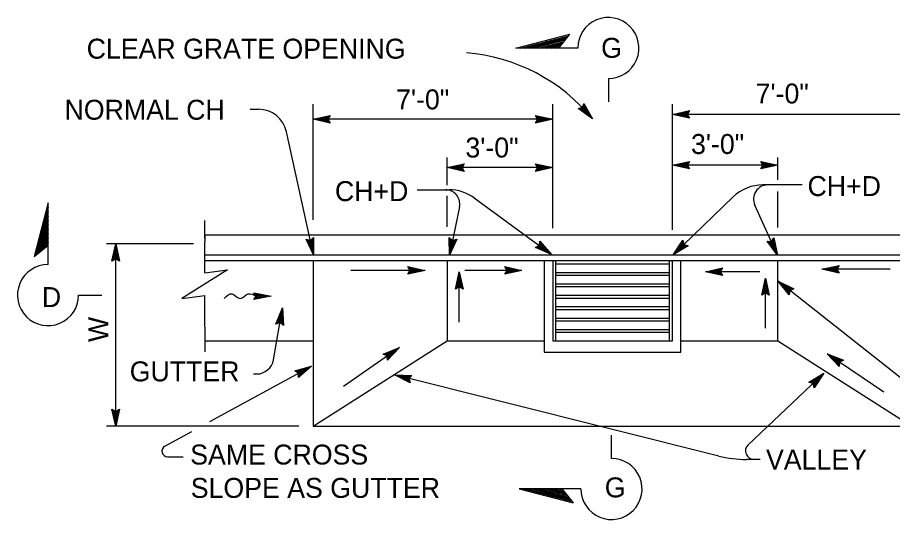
# Model space of a CAD drawing. Extents: x -894 to 866, y -472 to 714.
# Drawn here: x -412 to -105.1, y -295.4 to -119.3 of the extents above; entities that cross this region are included whole.
import ezdxf

# ---------------------------------------------------------------- set-up
doc = ezdxf.new("R2010")
doc.units = 0
for name, color, linetype in [('df_DETAIL-anno', 7, 'Continuous'), ('df_FLOW-LINE', 7, 'Continuous'), ('mc_CURB-GUTTER', 7, 'Continuous'), ('pp_PRESENTATION', 7, 'Continuous'), ('str_Concrete-A', 7, 'Continuous'), ('str_Misc-Steel-A', 7, 'Continuous')]:
    doc.layers.add(name, color=color, linetype=linetype)

msp = doc.modelspace()

# ---------------------------------------------------------------- linework, layer by layer
at = {"layer": 'df_DETAIL-anno'}
for p, q in [((-308.29, -190.26), (-308.29, -149.66)), ((-224.29, -193.15), (-224.29, -149.66)), ((-213.81, -150.89), (-213.34, -149.4)), ((-213.58, -150.21), (-212.2, -152.71)), ((-213.46, -149.8), (-211.29, -153.75)), ((-213.34, -149.4), (-213.34, -149.4)), ((-213.34, -149.4), (-210.37, -154.79)), ((-182.29, -193.76), (-182.29, -149.66)), ((-330.4, -151.49), (-327.42, -151.49)), ((-215.34, -151.17), (-213.81, -150.89)), ((-210.37, -154.79), (-215.34, -151.17)), ((-215.34, -151.17), (-215.34, -151.17)), ((-211.3, -153.74), (-214.92, -151.11)), ((-212.2, -152.71), (-214.54, -151.01)), ((-213.11, -151.68), (-214.11, -150.95)), ((-213.72, -150.57), (-213.11, -151.68)), ((-182.29, -153.27), (-176.29, -151.94)), ((-176.29, -154.61), (-182.29, -153.27)), ((-182.29, -153.27), (-182.29, -153.27)), ((-112.86, -153.27), (-182.29, -153.27)), ((-176.51, -154.25), (-180.91, -153.27)), ((-180.9, -153.27), (-176.52, -152.3)), ((-179.53, -153.27), (-176.7, -152.65)), ((-176.74, -153.89), (-179.53, -153.27)), ((-178.14, -153.27), (-176.94, -153.01)), ((-176.92, -153.55), (-178.14, -153.27)), ((-176.29, -151.94), (-177.09, -153.27)), ((-177.09, -153.27), (-176.29, -154.61)), ((-176.29, -151.94), (-176.29, -151.94)), ((-98.29, -153.27), (-112.86, -153.27)), ((-308.29, -155.01), (-302.29, -153.68)), ((-302.29, -156.35), (-308.29, -155.01)), ((-308.29, -155.01), (-308.29, -155.01)), ((-242.9, -155.01), (-308.29, -155.01)), ((-302.5, -155.99), (-306.91, -155.01)), ((-306.9, -155.01), (-302.52, -154.04)), ((-305.53, -155.01), (-302.7, -154.39)), ((-302.74, -155.63), (-305.53, -155.01)), ((-304.14, -155.01), (-302.94, -154.75)), ((-302.91, -155.29), (-304.14, -155.01)), ((-302.29, -153.68), (-303.09, -155.01)), ((-303.09, -155.01), (-302.29, -156.35)), ((-302.29, -153.68), (-302.29, -153.68)), ((-302.29, -156.35), (-302.29, -156.35)), ((-224.29, -155.01), (-242.9, -155.01)), ((-229.49, -155.01), (-230.29, -153.67)), ((-230.29, -153.67), (-230.29, -153.67)), ((-230.29, -153.67), (-224.29, -155.01)), ((-224.29, -155.01), (-230.29, -156.34)), ((-230.29, -156.34), (-229.49, -155.01)), ((-230.29, -156.34), (-230.29, -156.34)), ((-230.07, -154.03), (-225.67, -155.01)), ((-225.68, -155.01), (-230.05, -155.98)), ((-227.05, -155.01), (-229.88, -155.63)), ((-229.84, -154.39), (-227.05, -155.01)), ((-229.66, -154.73), (-228.43, -155.01)), ((-228.43, -155.01), (-229.64, -155.27)), ((-224.29, -155.01), (-224.29, -155.01)), ((-210.37, -154.79), (-210.37, -154.79)), ((-176.29, -154.61), (-176.29, -154.61)), ((-308.16, -202.6), (-317.65, -159.35)), ((-261.29, -178.07), (-261.29, -168.37)), ((-145.29, -176.19), (-145.29, -168.37)), ((-261.29, -171.97), (-255.29, -170.64)), ((-259.9, -171.97), (-255.52, -171)), ((-258.53, -171.97), (-255.7, -171.35)), ((-257.14, -171.98), (-255.94, -171.71)), ((-255.29, -170.64), (-256.09, -171.97)), ((-255.29, -170.64), (-255.29, -170.64)), ((-229.49, -171.97), (-230.29, -170.63)), ((-230.29, -170.63), (-230.29, -170.63)), ((-230.29, -170.63), (-224.29, -171.97)), ((-230.07, -170.99), (-225.67, -171.97)), ((-229.84, -171.35), (-227.05, -171.97)), ((-229.66, -171.69), (-228.43, -171.97)), ((-182.29, -171.1), (-176.29, -169.77)), ((-145.29, -171.1), (-182.29, -171.1)), ((-176.29, -172.44), (-182.29, -171.1)), ((-182.29, -171.1), (-182.29, -171.1)), ((-176.51, -172.09), (-180.91, -171.1)), ((-180.9, -171.1), (-176.52, -170.13)), ((-179.53, -171.1), (-176.7, -170.48)), ((-176.74, -171.73), (-179.53, -171.1)), ((-178.14, -171.11), (-176.94, -170.84)), ((-176.92, -171.38), (-178.14, -171.11)), ((-176.29, -169.77), (-177.09, -171.1)), ((-177.09, -171.1), (-176.29, -172.44)), ((-176.29, -169.77), (-176.29, -169.77)), ((-150.49, -171.1), (-151.29, -169.76)), ((-151.29, -169.76), (-151.29, -169.76)), ((-151.29, -169.76), (-145.29, -171.1)), ((-145.29, -171.1), (-151.29, -172.43)), ((-151.29, -172.43), (-150.49, -171.1)), ((-151.07, -170.12), (-146.67, -171.1)), ((-146.68, -171.11), (-151.05, -172.07)), ((-148.05, -171.1), (-150.88, -171.73)), ((-150.84, -170.48), (-148.05, -171.1)), ((-150.66, -170.82), (-149.43, -171.1)), ((-149.43, -171.1), (-150.64, -171.37)), ((-145.29, -171.1), (-145.29, -171.1)), ((-255.29, -173.31), (-261.29, -171.97)), ((-261.29, -171.97), (-261.29, -171.97)), ((-230.39, -171.97), (-261.29, -171.97)), ((-255.51, -172.96), (-259.91, -171.97)), ((-255.74, -172.6), (-258.53, -171.97)), ((-255.92, -172.25), (-257.14, -171.98)), ((-256.09, -171.97), (-255.29, -173.31)), ((-255.29, -173.31), (-255.29, -173.31)), ((-224.29, -171.97), (-230.72, -171.97)), ((-224.29, -171.97), (-230.29, -173.3)), ((-230.29, -173.3), (-229.49, -171.97)), ((-230.29, -173.3), (-230.29, -173.3)), ((-225.68, -171.98), (-230.05, -172.94)), ((-227.05, -171.97), (-229.88, -172.6)), ((-228.43, -171.97), (-229.64, -172.24)), ((-224.29, -171.97), (-224.29, -171.97)), ((-176.29, -172.44), (-176.29, -172.44)), ((-151.29, -172.43), (-151.29, -172.43)), ((-271.78, -179.72), (-260.64, -179.72)), ((-136.83, -178.02), (-150.57, -178.02)), ((-145.29, -192.94), (-145.29, -180.28)), ((-261.29, -192.73), (-261.29, -181.85)), ((-251.79, -182.61), (-224.71, -202.41)), ((-160.99, -182.22), (-182.06, -202.55)), ((-256.97, -185.72), (-260.44, -202.67)), ((-145.4, -202.62), (-153.4, -185.09)), ((-350.31, -198.73), (-380.76, -198.73)), ((-378.88, -204.73), (-377.54, -198.73)), ((-377.54, -198.73), (-377.54, -198.73)), ((-377.54, -198.73), (-376.21, -204.73)), ((-377.54, -262.73), (-377.54, -198.73)), ((-308.16, -202.6), (-310.75, -197.03)), ((-310.75, -197.03), (-310.75, -197.03)), ((-310.75, -197.03), (-309.28, -197.53)), ((-308.47, -201.25), (-310.35, -197.18)), ((-308.75, -199.91), (-309.97, -197.28)), ((-309.05, -198.56), (-309.57, -197.43)), ((-309.28, -197.53), (-308.14, -196.46)), ((-309.04, -197.3), (-309.05, -198.56)), ((-308.74, -197.05), (-308.75, -199.91)), ((-308.44, -196.74), (-308.46, -201.26)), ((-308.14, -196.46), (-308.16, -202.6)), ((-308.14, -196.46), (-308.14, -196.46)), ((-260.44, -202.67), (-260.54, -196.53)), ((-260.54, -196.53), (-260.54, -196.53)), ((-260.54, -196.53), (-259.4, -197.58)), ((-257.93, -197.06), (-260.44, -202.67)), ((-260.17, -201.31), (-260.24, -196.83)), ((-258.32, -197.2), (-260.16, -201.32)), ((-259.88, -199.96), (-259.93, -197.07)), ((-258.72, -197.36), (-259.88, -199.96)), ((-259.61, -198.61), (-259.63, -197.37)), ((-259.09, -197.46), (-259.61, -198.61)), ((-259.4, -197.58), (-257.93, -197.06)), ((-257.93, -197.06), (-257.93, -197.06)), ((-230.34, -199.94), (-228.91, -199.34)), ((-228.91, -199.34), (-228.76, -197.79)), ((-228.89, -199.01), (-228.06, -199.96)), ((-228.82, -198.63), (-226.94, -200.78)), ((-228.8, -198.2), (-225.83, -201.59)), ((-228.76, -197.79), (-228.76, -197.79)), ((-228.76, -197.79), (-224.71, -202.41)), ((-182.06, -202.55), (-178.67, -197.43)), ((-176.81, -199.35), (-182.06, -202.55)), ((-177.22, -199.24), (-181.07, -201.59)), ((-181.06, -201.58), (-178.59, -197.85)), ((-180.07, -200.63), (-178.47, -198.22)), ((-177.63, -199.15), (-180.07, -200.63)), ((-179.08, -199.68), (-178.39, -198.64)), ((-178, -199.02), (-179.08, -199.68)), ((-178.67, -197.43), (-178.67, -197.43)), ((-178.67, -197.43), (-178.32, -198.94)), ((-178.32, -198.94), (-176.81, -199.35)), ((-176.81, -199.35), (-176.81, -199.35)), ((-145.4, -202.62), (-149.1, -197.72)), ((-149.1, -197.72), (-149.1, -197.72)), ((-149.1, -197.72), (-147.56, -197.89)), ((-145.98, -201.36), (-148.68, -197.78)), ((-146.55, -200.11), (-148.29, -197.8)), ((-147.12, -198.85), (-147.87, -197.86)), ((-147.56, -197.89), (-146.68, -196.61)), ((-147.38, -197.62), (-147.12, -198.85)), ((-147.14, -197.31), (-146.55, -200.11)), ((-146.91, -196.95), (-145.98, -201.37)), ((-146.68, -196.61), (-146.68, -196.61)), ((-146.68, -196.61), (-145.4, -202.62)), ((-378.53, -204.52), (-377.54, -200.11)), ((-378.17, -204.28), (-377.54, -201.5)), ((-377.54, -200.12), (-376.57, -204.5)), ((-377.54, -201.5), (-376.92, -204.32)), ((-224.71, -202.41), (-230.34, -199.94)), ((-230.34, -199.94), (-230.34, -199.94)), ((-225.84, -201.59), (-229.94, -199.79)), ((-226.94, -200.78), (-229.59, -199.62)), ((-228.06, -199.96), (-229.19, -199.46)), ((-224.71, -202.41), (-224.71, -202.41)), ((-377.54, -203.93), (-378.88, -204.73)), ((-378.88, -204.73), (-378.88, -204.73)), ((-377.82, -204.11), (-377.54, -202.88)), ((-377.54, -202.88), (-377.28, -204.09)), ((-376.21, -204.73), (-377.54, -203.93)), ((-376.21, -204.73), (-376.21, -204.73)), ((-308.16, -202.6), (-308.16, -202.6)), ((-260.44, -202.67), (-260.44, -202.67)), ((-182.06, -202.55), (-182.06, -202.55)), ((-145.4, -202.62), (-145.4, -202.62)), ((-141.33, -216.59), (-145.2, -211.81)), ((-145.2, -211.81), (-145.2, -211.81)), ((-145.2, -211.81), (-139.67, -214.49)), ((-84.15, -260.17), (-145.2, -211.81)), ((-141.28, -216.17), (-144.12, -212.67)), ((-144.11, -212.67), (-140.08, -214.63)), ((-141.24, -215.75), (-143.04, -213.53)), ((-143.04, -213.53), (-140.43, -214.79)), ((-141.16, -215.37), (-141.95, -214.39)), ((-141.95, -214.39), (-140.84, -214.93)), ((-139.67, -214.49), (-141.12, -215.04)), ((-139.67, -214.49), (-139.67, -214.49)), ((-141.12, -215.04), (-141.33, -216.59)), ((-141.33, -216.59), (-141.33, -216.59)), ((-322.21, -239.4), (-319.01, -221.17)), ((-321.37, -226.84), (-319.01, -221.17)), ((-320.98, -226.69), (-319.25, -222.52)), ((-320.58, -226.52), (-319.49, -223.89)), ((-319.49, -223.89), (-319.36, -226.78)), ((-319.24, -222.54), (-319.05, -227.01)), ((-319.01, -221.17), (-319.01, -221.17)), ((-319.01, -221.17), (-318.74, -227.31)), ((-319.91, -226.29), (-321.37, -226.84)), ((-321.37, -226.84), (-321.37, -226.84)), ((-320.21, -226.41), (-319.73, -225.25)), ((-318.74, -227.3), (-319.91, -226.29)), ((-319.73, -225.25), (-319.67, -226.48)), ((-318.74, -227.3), (-318.74, -227.3)), ((-344.48, -261.06), (-308.83, -241.6)), ((-314.73, -243.3), (-308.83, -241.6)), ((-314.73, -243.3), (-308.83, -241.6)), ((-314.37, -243.5), (-310.04, -242.26)), ((-314.37, -243.5), (-310.04, -242.26)), ((-308.83, -241.6), (-313.45, -245.64)), ((-308.83, -241.6), (-313.45, -245.64)), ((-310.04, -242.27), (-313.42, -245.21)), ((-310.04, -242.27), (-313.42, -245.21)), ((-308.83, -241.6), (-308.83, -241.6)), ((-308.83, -241.6), (-308.83, -241.6)), ((-329.19, -244.36), (-328.12, -244.36)), ((-313.39, -244.09), (-314.73, -243.3)), ((-314.73, -243.3), (-314.73, -243.3)), ((-313.39, -244.09), (-314.73, -243.3)), ((-314.73, -243.3), (-314.73, -243.3)), ((-314, -243.71), (-311.25, -242.92)), ((-314, -243.71), (-311.25, -242.92)), ((-313.67, -243.93), (-312.46, -243.58)), ((-313.67, -243.93), (-312.46, -243.58)), ((-313.45, -245.64), (-313.39, -244.09)), ((-313.45, -245.64), (-313.39, -244.09)), ((-311.25, -242.92), (-313.43, -244.82)), ((-311.25, -242.92), (-313.43, -244.82)), ((-312.46, -243.58), (-313.4, -244.39)), ((-312.46, -243.58), (-313.4, -244.39)), ((-166.03, -273.16), (-279.81, -244.7)), ((-274.32, -247.46), (-279.81, -244.7)), ((-279.81, -244.7), (-279.81, -244.7)), ((-279.81, -244.7), (-273.67, -244.87)), ((-274.44, -247.06), (-278.47, -245.04)), ((-278.46, -245.03), (-273.99, -245.16)), ((-274.58, -246.65), (-277.13, -245.37)), ((-277.13, -245.37), (-274.24, -245.45)), ((-273.67, -244.87), (-274.77, -245.96)), ((-273.67, -244.87), (-273.67, -244.87)), ((-155.75, -269.18), (-129.17, -244.11)), ((-134.45, -247.25), (-129.17, -244.11)), ((-134.05, -247.36), (-130.17, -245.06)), ((-130.18, -245.07), (-132.7, -248.77)), ((-129.17, -244.11), (-132.62, -249.2)), ((-129.17, -244.11), (-129.17, -244.11)), ((-313.45, -245.64), (-313.45, -245.64)), ((-313.45, -245.64), (-313.45, -245.64)), ((-274.67, -246.27), (-275.79, -245.71)), ((-275.79, -245.71), (-274.56, -245.74)), ((-274.77, -245.96), (-274.32, -247.46)), ((-274.32, -247.46), (-274.32, -247.46)), ((-132.95, -247.68), (-134.45, -247.25)), ((-134.45, -247.25), (-134.45, -247.25)), ((-133.64, -247.47), (-131.18, -246.01)), ((-133.27, -247.6), (-132.19, -246.95)), ((-132.62, -249.2), (-132.95, -247.68)), ((-132.19, -246.95), (-132.88, -247.98)), ((-131.18, -246.01), (-132.81, -248.4)), ((-132.62, -249.2), (-132.62, -249.2)), ((-377.54, -262.73), (-378.87, -256.73)), ((-378.87, -256.73), (-378.87, -256.73)), ((-378.87, -256.73), (-377.54, -257.53)), ((-377.54, -261.34), (-378.51, -256.97)), ((-377.54, -259.97), (-378.17, -257.14)), ((-377.54, -258.59), (-377.81, -257.38)), ((-377.54, -257.53), (-376.2, -256.73)), ((-376.2, -256.73), (-377.54, -262.73)), ((-376.56, -256.95), (-377.54, -261.35)), ((-376.92, -257.18), (-377.54, -259.97)), ((-377.26, -257.36), (-377.54, -258.59)), ((-376.2, -256.73), (-376.2, -256.73)), ((-313.35, -262.73), (-380.76, -262.73)), ((-377.54, -262.73), (-377.54, -262.73)), ((-360.28, -269.69), (-350.86, -264.55)), ((-359.32, -273.45), (-353.91, -273.45)), ((-151.49, -274.36), (-156.32, -274.36))]:
    msp.add_line(p, q, dxfattribs=at)
for centre, radius, start, end in [((-259.59, -195.18), 63.67, 39.3774, 85.4735), ((-327.42, -161.49), 10, 12.3738, 90), ((-261.87, -184.72), 5, 348.44, 90), ((-260.64, -194.72), 15, 53.8297, 90), ((-150.57, -193.02), 15, 90, 133.9684), ((-148.85, -183.02), 5, 90, 204.5256), ((-328.12, -238.36), 6, 270, 350.0365), ((-359.32, -271.45), 2, 118.6378, 270), ((-153.69, -271.36), 3, 133.3157, 270), ((-156.32, -234.36), 40, 255.9557, 270)]:
    msp.add_arc(centre, radius, start, end, dxfattribs=at)
at = {"layer": 'df_FLOW-LINE'}
for p, q in [((-329.06, -215.87), (-323.06, -217.07)), ((-328.26, -217.07), (-329.06, -215.87)), ((-323.06, -217.07), (-329.06, -218.27)), ((-329.06, -218.27), (-328.26, -217.07)), ((-328.82, -216.22), (-324.59, -217.07)), ((-324.59, -217.07), (-328.81, -217.92)), ((-328.59, -216.58), (-326.12, -217.07)), ((-326.12, -217.07), (-328.58, -217.56)), ((-328.35, -216.93), (-327.65, -217.07)), ((-327.65, -217.07), (-328.33, -217.21)), ((-328.26, -217.07), (-328.26, -217.07)), ((-323.06, -217.07), (-323.06, -217.07)), ((-329.06, -218.27), (-329.06, -218.27))]:
    msp.add_line(p, q, dxfattribs=at)
msp.add_spline([(-339.46, -217.87), (-336.66, -216.27), (-333.86, -217.87), (-331.06, -216.27), (-328.26, -217.07)], degree=3, dxfattribs=at)
at = {"layer": 'mc_CURB-GUTTER'}
for p, q in [((-60.29, -195.71), (-346.29, -195.71)), ((-60.34, -202.71), (-346.34, -202.71)), ((-60.34, -204.71), (-346.34, -204.71))]:
    msp.add_line(p, q, dxfattribs=at)
at = {"layer": 'pp_PRESENTATION'}
for p, q in [((-237.19, -129.99), (-218.24, -125.16)), ((-235.63, -129.99), (-218.65, -125.66)), ((-222.16, -129.99), (-218.24, -125.16)), ((-234.08, -129.99), (-219.05, -126.16)), ((-232.52, -129.99), (-219.46, -126.66)), ((-230.96, -129.99), (-219.86, -127.16)), ((-229.4, -129.99), (-220.27, -127.66)), ((-227.84, -129.99), (-220.68, -128.16)), ((-226.28, -129.99), (-221.08, -128.66)), ((-215.48, -129.99), (-237.19, -129.99)), ((-224.72, -129.99), (-221.49, -129.16)), ((-223.17, -129.99), (-221.89, -129.66)), ((-204.77, -140.71), (-204.77, -148.86)), ((-401.26, -184.27), (-406.1, -203.22)), ((-401.26, -185.83), (-405.59, -202.81)), ((-401.26, -205.97), (-401.26, -184.27)), ((-401.26, -187.38), (-405.09, -202.41)), ((-401.26, -188.94), (-404.59, -202)), ((-401.26, -190.5), (-404.09, -201.59)), ((-401.26, -192.06), (-403.59, -201.19)), ((-401.26, -193.62), (-403.09, -200.78)), ((-401.26, -195.18), (-402.59, -200.38)), ((-401.26, -199.3), (-406.1, -203.22)), ((-401.26, -196.73), (-402.09, -199.97)), ((-401.26, -198.29), (-401.59, -199.57)), ((-269.04, -208.05), (-295.13, -208.05)), ((-274.24, -208.05), (-275.04, -206.71)), ((-275.04, -206.71), (-275.04, -206.71)), ((-275.04, -206.71), (-269.04, -208.05)), ((-269.04, -208.05), (-275.04, -209.38)), ((-275.04, -209.38), (-274.24, -208.05)), ((-274.82, -207.06), (-270.42, -208.05)), ((-270.43, -208.05), (-274.8, -209.02)), ((-271.8, -208.05), (-274.62, -208.67)), ((-274.59, -207.42), (-271.8, -208.05)), ((-274.41, -207.77), (-273.18, -208.05)), ((-273.18, -208.05), (-274.39, -208.31)), ((-269.04, -208.05), (-269.04, -208.05)), ((-258.41, -214.56), (-257.07, -208.56)), ((-257.07, -226.17), (-257.07, -208.56)), ((-257.07, -208.56), (-257.07, -208.56)), ((-257.07, -208.56), (-255.74, -214.56)), ((-235.11, -208.05), (-255.12, -208.05)), ((-240.31, -208.05), (-241.11, -206.71)), ((-241.11, -206.71), (-241.11, -206.71)), ((-241.11, -206.71), (-235.11, -208.05)), ((-235.11, -208.05), (-241.11, -209.38)), ((-241.11, -209.38), (-240.31, -208.05)), ((-240.9, -207.06), (-236.49, -208.05)), ((-236.5, -208.05), (-240.88, -209.02)), ((-237.87, -208.05), (-240.7, -208.67)), ((-240.66, -207.42), (-237.87, -208.05)), ((-240.49, -207.77), (-239.26, -208.05)), ((-239.26, -208.05), (-240.47, -208.31)), ((-235.11, -208.05), (-235.11, -208.05)), ((-170.74, -208.48), (-164.74, -207.15)), ((-151.61, -208.48), (-170.74, -208.48)), ((-164.74, -209.82), (-170.74, -208.48)), ((-170.74, -208.48), (-170.74, -208.48)), ((-164.96, -209.47), (-169.36, -208.48)), ((-169.35, -208.48), (-164.98, -207.51)), ((-167.98, -208.49), (-165.16, -207.86)), ((-165.2, -209.11), (-167.98, -208.49)), ((-166.6, -208.49), (-165.39, -208.22)), ((-165.37, -208.76), (-166.6, -208.49)), ((-164.74, -207.15), (-165.54, -208.48)), ((-165.54, -208.48), (-164.74, -209.82)), ((-164.74, -207.15), (-164.74, -207.15)), ((-129.86, -207.61), (-123.86, -206.28)), ((-123.86, -208.95), (-129.86, -207.61)), ((-129.86, -207.61), (-129.86, -207.61)), ((-105.94, -207.61), (-129.86, -207.61)), ((-124.08, -208.6), (-128.48, -207.61)), ((-128.47, -207.61), (-124.1, -206.64)), ((-127.1, -207.62), (-124.27, -206.99)), ((-124.31, -208.24), (-127.1, -207.62)), ((-125.72, -207.62), (-124.51, -207.35)), ((-124.49, -207.89), (-125.72, -207.62)), ((-123.86, -206.28), (-124.66, -207.61)), ((-124.66, -207.61), (-123.86, -208.95)), ((-123.86, -206.28), (-123.86, -206.28)), ((-275.04, -209.38), (-275.04, -209.38)), ((-258.05, -214.34), (-257.07, -209.94)), ((-257.69, -214.11), (-257.07, -211.32)), ((-257.07, -209.95), (-256.1, -214.32)), ((-257.07, -211.32), (-256.45, -214.15)), ((-241.11, -209.38), (-241.11, -209.38)), ((-164.74, -209.82), (-164.74, -209.82)), ((-150.99, -216.73), (-149.65, -210.73)), ((-149.65, -228.34), (-149.65, -210.73)), ((-149.65, -210.73), (-149.65, -210.73)), ((-149.65, -210.73), (-148.32, -216.73)), ((-123.86, -208.95), (-123.86, -208.95)), ((-257.07, -213.76), (-258.41, -214.56)), ((-258.41, -214.56), (-258.41, -214.56)), ((-257.35, -213.93), (-257.07, -212.7)), ((-257.07, -212.7), (-256.81, -213.91)), ((-255.74, -214.56), (-257.07, -213.76)), ((-255.74, -214.56), (-255.74, -214.56)), ((-150.63, -216.52), (-149.65, -212.11)), ((-150.27, -216.28), (-149.65, -213.5)), ((-149.65, -213.5), (-149.02, -216.32)), ((-149.64, -212.12), (-148.68, -216.5)), ((-390.55, -216.69), (-382.4, -216.69)), ((-149.65, -215.93), (-150.99, -216.73)), ((-150.99, -216.73), (-150.99, -216.73)), ((-149.92, -216.11), (-149.65, -214.88)), ((-149.65, -214.88), (-149.38, -216.09)), ((-148.32, -216.73), (-149.65, -215.93)), ((-148.32, -216.73), (-148.32, -216.73)), ((-278.06, -235.02), (-297.65, -248.74)), ((-283.74, -237.37), (-278.06, -235.02)), ((-283.36, -237.53), (-279.19, -235.81)), ((-279.19, -235.82), (-282.22, -239.12)), ((-278.06, -235.02), (-282.21, -239.55)), ((-278.06, -235.02), (-278.06, -235.02)), ((-282.32, -238.01), (-283.74, -237.37)), ((-283.74, -237.37), (-283.74, -237.37)), ((-282.96, -237.69), (-280.32, -236.61)), ((-282.62, -237.88), (-281.45, -237.4)), ((-282.21, -239.55), (-282.32, -238.01)), ((-281.45, -237.4), (-282.29, -238.31)), ((-280.32, -236.61), (-282.28, -238.74)), ((-108.21, -250.7), (-128.04, -237.32)), ((-123.82, -241.79), (-128.04, -237.32)), ((-128.04, -237.32), (-128.04, -237.32)), ((-128.04, -237.32), (-122.32, -239.58)), ((-123.8, -241.37), (-126.9, -238.1)), ((-126.89, -238.1), (-122.72, -239.74)), ((-123.79, -240.95), (-125.75, -238.87)), ((-125.75, -238.87), (-123.06, -239.93)), ((-282.21, -239.55), (-282.21, -239.55)), ((-123.74, -240.56), (-124.61, -239.64)), ((-124.61, -239.64), (-123.46, -240.1)), ((-123.73, -240.23), (-123.82, -241.79)), ((-123.82, -241.79), (-123.82, -241.79)), ((-122.32, -239.58), (-123.73, -240.23)), ((-122.32, -239.58), (-122.32, -239.58)), ((-203.67, -274.01), (-203.67, -265.86)), ((-236.09, -284.72), (-217.14, -289.55)), ((-214.38, -284.72), (-236.09, -284.72)), ((-234.53, -284.72), (-217.55, -289.05)), ((-232.97, -284.72), (-217.95, -288.55)), ((-231.42, -284.72), (-218.36, -288.05)), ((-229.86, -284.72), (-218.76, -287.55)), ((-228.3, -284.72), (-219.17, -287.05)), ((-226.74, -284.72), (-219.57, -286.55)), ((-225.18, -284.72), (-219.98, -286.05)), ((-223.62, -284.72), (-220.39, -285.55)), ((-222.07, -284.72), (-220.79, -285.05)), ((-221.06, -284.72), (-217.14, -289.55))]:
    msp.add_line(p, q, dxfattribs=at)
for centre, start, end in [((-204.77, -129.99), 269.9995, 180), ((-401.26, -216.69), 90, 0.0005), ((-203.67, -284.72), 180, 90.0005)]:
    msp.add_arc(centre, 10.72, start, end, dxfattribs=at)
at = {"layer": 'str_Concrete-A'}
for p, q in [((-346.29, -196.73), (-346.29, -190.53)), ((-346.29, -195.71), (-346.29, -197.86)), ((-346.29, -208.86), (-346.29, -197.86)), ((-308.29, -204.71), (-308.29, -262.73)), ((-261.29, -204.71), (-261.29, -232.73)), ((-227.29, -204.71), (-227.29, -236.73)), ((-179.29, -236.73), (-179.29, -204.71)), ((-145.29, -232.73), (-145.29, -204.71)), ((-346.29, -227.86), (-346.29, -216.86)), ((-346.29, -227.89), (-346.29, -236.61)), ((-346.29, -232.73), (-308.29, -232.73)), ((-308.29, -262.73), (-261.29, -232.73)), ((-261.29, -232.73), (-227.28, -232.73)), ((-179.29, -232.73), (-145.29, -232.73)), ((-145.29, -232.73), (-98.29, -262.73)), ((-227.29, -236.73), (-179.29, -236.73)), ((-308.29, -262.73), (-98.29, -262.73))]:
    msp.add_line(p, q, dxfattribs=at)
msp.add_lwpolyline([(-346.29, -208.86), (-338.29, -207.86), (-354.29, -217.86), (-346.29, -216.86)], dxfattribs=at)
at = {"layer": 'str_Misc-Steel-A'}
for p, q in [((-224.29, -204.71), (-224.29, -232.73)), ((-223.29, -204.71), (-223.29, -232.73)), ((-183.29, -232.73), (-183.29, -204.71)), ((-182.29, -232.73), (-182.29, -204.71)), ((-223.29, -205.73), (-183.29, -205.73)), ((-223.29, -208.73), (-183.29, -208.73)), ((-223.29, -209.73), (-183.29, -209.73)), ((-223.29, -212.73), (-183.29, -212.73)), ((-223.29, -213.73), (-183.29, -213.73)), ((-223.29, -216.73), (-183.29, -216.73)), ((-223.29, -217.73), (-183.29, -217.73)), ((-223.29, -220.73), (-183.29, -220.73)), ((-223.29, -221.73), (-183.29, -221.73)), ((-223.29, -224.73), (-183.37, -224.73)), ((-223.29, -225.73), (-183.29, -225.73)), ((-223.29, -228.73), (-183.29, -228.73)), ((-223.29, -229.73), (-183.29, -229.73)), ((-224.29, -232.73), (-182.29, -232.73))]:
    msp.add_line(p, q, dxfattribs=at)

# ---------------------------------------------------------------- texts
at = {"layer": 'df_DETAIL-anno'}
for s, p in [('CLEAR GRATE OPENING', (-387.72, -133.72)), ('7\'-0"', (-153.11, -149.45)), ('7\'-0"', (-279.2, -151.51)), ('NORMAL CH', (-395.47, -155.15)), ('3\'-0"', (-254.89, -168.41)), ('3\'-0"', (-175.77, -167.17)), ('CH+D', (-134.91, -181.93)), ('CH+D', (-300.65, -183.71)), ('GUTTER', (-372.62, -246.96)), ('SAME CROSS ', (-351.41, -276.14)), ('VALLEY', (-149.47, -277.9)), ('SLOPE AS GUTTER', (-351.21, -287.84))]:
    msp.add_text(s, height=7, dxfattribs=at).set_placement(p)
msp.add_text('W', height=7, rotation=90, dxfattribs=at).set_placement((-380.13, -233.17))
at = {"layer": 'pp_PRESENTATION'}
for s, p in [('G', (-207.29, -133.43)), ('D', (-403.43, -220.89)), ('G', (-206.03, -287.67))]:
    msp.add_text(s, height=7, dxfattribs=at).set_placement(p)

doc.saveas('drawing.dxf')
